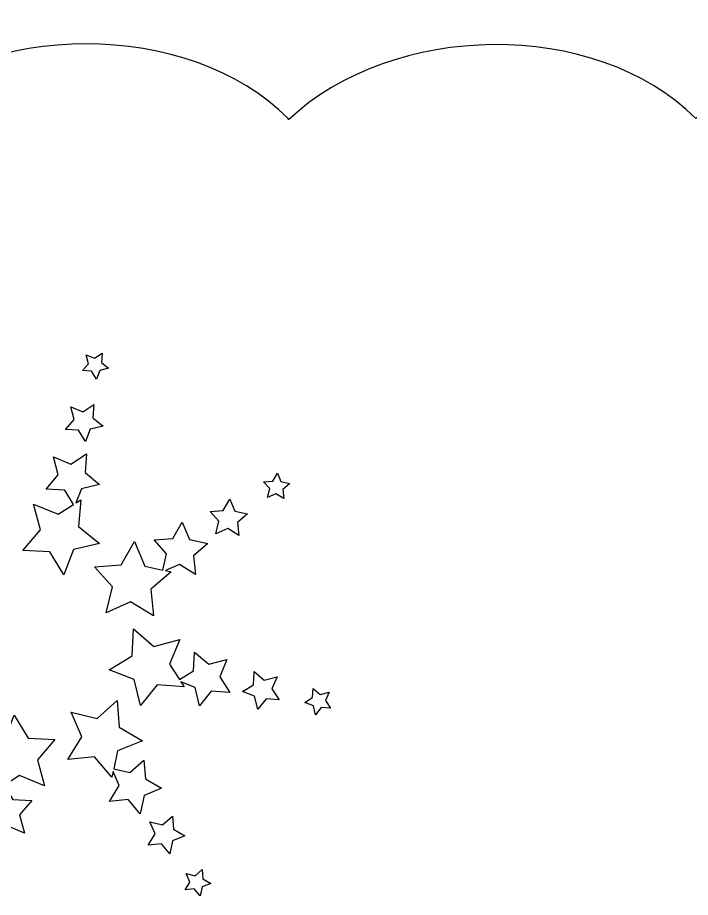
# Model space of a CAD drawing. Header units: centimetres. Extents: x -11.1 to 11.3, y -11.4 to 10.9.
# Drawn here: x -8.277 to -5.314, y 7.069 to 10.943 of the extents above; entities that cross this region are included whole.
import ezdxf

# ---------------------------------------------------------------- set-up
doc = ezdxf.new("R2010")
doc.units = ezdxf.units.CM
doc.header["$MEASUREMENT"] = 0
doc.layers.add('Camada 1', color=7, linetype='Continuous')

msp = doc.modelspace()

# ---------------------------------------------------------------- linework, layer by layer
at = {"layer": 'Camada 1'}
for points, knots in [([(10.80794, 10.50385), (11.24006, 10.04935), (11.25858, 9.15426), (10.81413, 8.70984), (10.81413, 8.70984), (11.25239, 8.27158), (11.25239, 7.358), (10.81413, 6.92586), (10.81413, 6.92586), (10.81413, 6.92586), (10.80794, 6.92422), (10.80794, 6.92422), (10.80794, 6.92422), (11.24006, 6.46972), (11.25858, 5.57466), (10.81413, 5.13019), (10.81413, 5.13019), (11.25239, 4.69196), (11.25239, 3.77835), (10.81413, 3.34624), (10.81413, 3.34624), (10.81413, 3.34624), (10.80794, 3.3446), (10.80794, 3.3446), (10.80794, 3.3446), (11.24006, 2.89007), (11.25858, 1.99501), (10.81413, 1.55054), (10.81413, 1.55054), (11.25239, 1.11231), (11.25239, 0.1987), (10.81413, -0.23341), (10.81413, -0.23341), (10.81413, -0.23341), (10.80794, -0.23505), (10.80794, -0.23505), (10.80794, -0.23505), (11.24006, -0.68958), (11.25858, -1.58464), (10.81413, -2.02911), (10.81413, -2.02911), (11.25241, -2.46734), (11.25241, -3.38092), (10.81413, -3.81306), (10.81413, -3.81306), (10.81413, -3.81306), (10.80797, -3.8147), (10.80797, -3.8147), (10.80797, -3.8147), (11.24006, -4.26923), (11.25858, -5.16429), (10.81413, -5.60873), (10.81413, -5.60873), (11.25241, -6.04699), (11.25241, -6.96057), (10.81413, -7.39268), (10.81413, -7.39268), (10.81413, -7.39268), (10.80797, -7.39435), (10.80797, -7.39435), (10.80797, -7.39435), (11.24006, -7.84888), (11.25858, -8.74394), (10.81413, -9.18838), (10.81413, -9.18838), (11.25241, -9.62664), (11.25241, -10.54022), (10.81413, -10.97233), (10.81413, -10.97233), (10.81413, -10.97233), (10.81249, -10.96619), (10.81249, -10.96619), (10.81249, -10.96619), (10.35796, -11.39825), (9.4629, -11.41678), (9.01846, -10.97233), (9.01846, -10.97233), (8.58023, -11.41061), (7.66665, -11.41061), (7.23451, -10.97233), (7.23451, -10.97233), (7.23451, -10.97233), (7.23287, -10.96619), (7.23287, -10.96619), (7.23287, -10.96619), (6.77834, -11.39828), (5.88328, -11.41678), (5.43884, -10.97233), (5.43884, -10.97233), (5.00058, -11.41061), (4.087, -11.41061), (3.65489, -10.97233), (3.65489, -10.97233), (3.65489, -10.97233), (3.65325, -10.96619), (3.65325, -10.96619), (3.65325, -10.96619), (3.19872, -11.39828), (2.30366, -11.41678), (1.85922, -10.97233), (1.85922, -10.97233), (1.42096, -11.41061), (0.50738, -11.41061), (0.07527, -10.97233), (0.07527, -10.97233), (0.07527, -10.97233), (0.07363, -10.96619), (0.07363, -10.96619), (0.07363, -10.96619), (-0.3809, -11.39828), (-1.27596, -11.41678), (-1.7204, -10.97233), (-1.7204, -10.97233), (-2.15866, -11.41061), (-3.07221, -11.41061), (-3.50435, -10.97233), (-3.50435, -10.97233), (-3.50435, -10.97233), (-3.50599, -10.96619), (-3.50599, -10.96619), (-3.50599, -10.96619), (-3.96049, -11.39828), (-4.85558, -11.41678), (-5.30005, -10.97233), (-5.30005, -10.97233), (-5.73828, -11.41061), (-6.65186, -11.41061), (-7.084, -10.97233), (-7.084, -10.97233), (-7.084, -10.97233), (-7.08564, -10.96619), (-7.08564, -10.96619), (-7.08564, -10.96619), (-7.54017, -11.39828), (-8.43523, -11.41678), (-8.87967, -10.97233), (-8.87967, -10.97233), (-9.31793, -11.41061), (-10.23151, -11.41061), (-10.66362, -10.97233), (-10.66362, -10.97233), (-10.66362, -10.97233), (-10.65907, -10.97789), (-10.65907, -10.97789), (-10.65907, -10.97789), (-11.09116, -10.52339), (-11.10968, -9.6283), (-10.66526, -9.18386), (-10.66526, -9.18386), (-11.10352, -8.74563), (-11.10352, -7.83202), (-10.66526, -7.39991), (-10.66526, -7.39991), (-10.66526, -7.39991), (-10.65907, -7.39827), (-10.65907, -7.39827), (-10.65907, -7.39827), (-11.09116, -6.94374), (-11.10968, -6.04868), (-10.66526, -5.60421), (-10.66526, -5.60421), (-11.10352, -5.16598), (-11.10352, -4.25237), (-10.66526, -3.82026), (-10.66526, -3.82026), (-10.66526, -3.82026), (-10.65907, -3.81862), (-10.65907, -3.81862), (-10.65907, -3.81862), (-11.09116, -3.36409), (-11.10968, -2.46903), (-10.66526, -2.02456), (-10.66526, -2.02456), (-11.10352, -1.58633), (-11.10352, -0.67272), (-10.66526, -0.24061), (-10.66526, -0.24061), (-10.66526, -0.24061), (-10.65907, -0.23897), (-10.65907, -0.23897), (-10.65907, -0.23897), (-11.09116, 0.21556), (-11.10968, 1.11062), (-10.66526, 1.55506), (-10.66526, 1.55506), (-11.10352, 1.99332), (-11.10352, 2.9069), (-10.66526, 3.33904), (-10.66526, 3.33904), (-10.66526, 3.33904), (-10.65907, 3.34068), (-10.65907, 3.34068), (-10.65907, 3.34068), (-11.09116, 3.79521), (-11.10968, 4.69027), (-10.66526, 5.13471), (-10.66526, 5.13471), (-11.10352, 5.57297), (-11.10352, 6.48655), (-10.66526, 6.91866), (-10.66526, 6.91866), (-10.66526, 6.91866), (-10.65907, 6.9203), (-10.65907, 6.9203), (-10.65907, 6.9203), (-11.09116, 7.37483), (-11.10968, 8.26989), (-10.66526, 8.71433), (-10.66526, 8.71433), (-11.10352, 9.15259), (-11.10352, 10.06617), (-10.66526, 10.49828), (-10.66526, 10.49828), (-10.66526, 10.49828), (-10.66362, 10.49212), (-10.66362, 10.49212), (-10.66362, 10.49212), (-10.20909, 10.92421), (-9.31403, 10.94273), (-8.86959, 10.49828), (-8.86959, 10.49828), (-8.43133, 10.93654), (-7.51775, 10.93654), (-7.08564, 10.49828), (-7.08564, 10.49828), (-7.08564, 10.49828), (-7.084, 10.49212), (-7.084, 10.49212), (-7.084, 10.49212), (-6.62947, 10.92421), (-5.73441, 10.94273), (-5.28997, 10.49828), (-5.28997, 10.49828), (-4.85171, 10.93654), (-3.93813, 10.93654), (-3.50602, 10.49828), (-3.50602, 10.49828), (-3.50602, 10.49828), (-3.50438, 10.49212), (-3.50438, 10.49212), (-3.50438, 10.49212), (-3.04985, 10.92421), (-2.15479, 10.94273), (-1.71035, 10.49828), (-1.71035, 10.49828), (-1.27209, 10.93654), (-0.35851, 10.93654), (0.0736, 10.49828), (0.0736, 10.49828), (0.0736, 10.49828), (0.07524, 10.49212), (0.07524, 10.49212), (0.07524, 10.49212), (0.52977, 10.92421), (1.42483, 10.94273), (1.86927, 10.49828), (1.86927, 10.49828), (2.30753, 10.93654), (3.22108, 10.93654), (3.65322, 10.49828), (3.65322, 10.49828), (3.65322, 10.49828), (3.65486, 10.49212), (3.65486, 10.49212), (3.65486, 10.49212), (4.10936, 10.92421), (5.00445, 10.94273), (5.44889, 10.49828), (5.44889, 10.49828), (5.88715, 10.93654), (6.80073, 10.93654), (7.23284, 10.49828), (7.23284, 10.49828), (7.23284, 10.49828), (7.23448, 10.49212), (7.23448, 10.49212), (7.23448, 10.49212), (7.68901, 10.92421), (8.58407, 10.94273), (9.02851, 10.49828), (9.02851, 10.49828), (9.46677, 10.93654), (10.38035, 10.93654), (10.81246, 10.49828), (10.81246, 10.49828), (10.81246, 10.49828), (10.80794, 10.50385), (10.80794, 10.50385)], [0, 0, 0, 0, 0.0136986, 0.0136986, 0.0136986, 0.0136986, 0.0273973, 0.0273973, 0.0273973, 0.0273973, 0.0410959, 0.0410959, 0.0410959, 0.0410959, 0.0547945, 0.0547945, 0.0547945, 0.0547945, 0.0684932, 0.0684932, 0.0684932, 0.0684932, 0.0821918, 0.0821918, 0.0821918, 0.0821918, 0.0958904, 0.0958904, 0.0958904, 0.0958904, 0.109589, 0.109589, 0.109589, 0.109589, 0.1232877, 0.1232877, 0.1232877, 0.1232877, 0.1369863, 0.1369863, 0.1369863, 0.1369863, 0.1506849, 0.1506849, 0.1506849, 0.1506849, 0.1643836, 0.1643836, 0.1643836, 0.1643836, 0.1780822, 0.1780822, 0.1780822, 0.1780822, 0.1917808, 0.1917808, 0.1917808, 0.1917808, 0.2054795, 0.2054795, 0.2054795, 0.2054795, 0.2191781, 0.2191781, 0.2191781, 0.2191781, 0.2328767, 0.2328767, 0.2328767, 0.2328767, 0.2465753, 0.2465753, 0.2465753, 0.2465753, 0.260274, 0.260274, 0.260274, 0.260274, 0.2739726, 0.2739726, 0.2739726, 0.2739726, 0.2876712, 0.2876712, 0.2876712, 0.2876712, 0.3013699, 0.3013699, 0.3013699, 0.3013699, 0.3150685, 0.3150685, 0.3150685, 0.3150685, 0.3287671, 0.3287671, 0.3287671, 0.3287671, 0.3424658, 0.3424658, 0.3424658, 0.3424658, 0.3561644, 0.3561644, 0.3561644, 0.3561644, 0.369863, 0.369863, 0.369863, 0.369863, 0.3835616, 0.3835616, 0.3835616, 0.3835616, 0.3972603, 0.3972603, 0.3972603, 0.3972603, 0.4109589, 0.4109589, 0.4109589, 0.4109589, 0.4246575, 0.4246575, 0.4246575, 0.4246575, 0.4383562, 0.4383562, 0.4383562, 0.4383562, 0.4520548, 0.4520548, 0.4520548, 0.4520548, 0.4657534, 0.4657534, 0.4657534, 0.4657534, 0.4794521, 0.4794521, 0.4794521, 0.4794521, 0.4931507, 0.4931507, 0.4931507, 0.4931507, 0.5068493, 0.5068493, 0.5068493, 0.5068493, 0.5205479, 0.5205479, 0.5205479, 0.5205479, 0.5342466, 0.5342466, 0.5342466, 0.5342466, 0.5479452, 0.5479452, 0.5479452, 0.5479452, 0.5616438, 0.5616438, 0.5616438, 0.5616438, 0.5753425, 0.5753425, 0.5753425, 0.5753425, 0.5890411, 0.5890411, 0.5890411, 0.5890411, 0.6027397, 0.6027397, 0.6027397, 0.6027397, 0.6164384, 0.6164384, 0.6164384, 0.6164384, 0.630137, 0.630137, 0.630137, 0.630137, 0.6438356, 0.6438356, 0.6438356, 0.6438356, 0.6575342, 0.6575342, 0.6575342, 0.6575342, 0.6712329, 0.6712329, 0.6712329, 0.6712329, 0.6849315, 0.6849315, 0.6849315, 0.6849315, 0.6986301, 0.6986301, 0.6986301, 0.6986301, 0.7123288, 0.7123288, 0.7123288, 0.7123288, 0.7260274, 0.7260274, 0.7260274, 0.7260274, 0.739726, 0.739726, 0.739726, 0.739726, 0.7534247, 0.7534247, 0.7534247, 0.7534247, 0.7671233, 0.7671233, 0.7671233, 0.7671233, 0.7808219, 0.7808219, 0.7808219, 0.7808219, 0.7945205, 0.7945205, 0.7945205, 0.7945205, 0.8082192, 0.8082192, 0.8082192, 0.8082192, 0.8219178, 0.8219178, 0.8219178, 0.8219178, 0.8356164, 0.8356164, 0.8356164, 0.8356164, 0.8493151, 0.8493151, 0.8493151, 0.8493151, 0.8630137, 0.8630137, 0.8630137, 0.8630137, 0.8767123, 0.8767123, 0.8767123, 0.8767123, 0.890411, 0.890411, 0.890411, 0.890411, 0.9041096, 0.9041096, 0.9041096, 0.9041096, 0.9178082, 0.9178082, 0.9178082, 0.9178082, 0.9315068, 0.9315068, 0.9315068, 0.9315068, 0.9452055, 0.9452055, 0.9452055, 0.9452055, 0.9589041, 0.9589041, 0.9589041, 0.9589041, 0.9726027, 0.9726027, 0.9726027, 0.9726027, 1, 1, 1, 1]), ([(-7.91514, 9.38951), (-7.91514, 9.38951), (-7.87574, 9.39893), (-7.87574, 9.39893), (-7.87574, 9.39893), (-7.87574, 9.39893), (-7.9072, 9.42446), (-7.9072, 9.42446), (-7.9072, 9.42446), (-7.9072, 9.42446), (-7.904, 9.46486), (-7.904, 9.46486), (-7.904, 9.46486), (-7.904, 9.46486), (-7.938, 9.44282), (-7.938, 9.44282), (-7.938, 9.44282), (-7.938, 9.44282), (-7.97544, 9.45835), (-7.97544, 9.45835), (-7.97544, 9.45835), (-7.97544, 9.45835), (-7.96499, 9.41919), (-7.96499, 9.41919), (-7.96499, 9.41919), (-7.96499, 9.41919), (-7.99132, 9.38842), (-7.99132, 9.38842), (-7.99132, 9.38842), (-7.99132, 9.38842), (-7.95087, 9.38622), (-7.95087, 9.38622), (-7.95087, 9.38622), (-7.95087, 9.38622), (-7.92973, 9.35167), (-7.92973, 9.35167), (-7.92973, 9.35167), (-7.92973, 9.35167), (-7.91514, 9.38951), (-7.91514, 9.38951)], [0, 0, 0, 0, 0.0909091, 0.0909091, 0.0909091, 0.0909091, 0.1818182, 0.1818182, 0.1818182, 0.1818182, 0.2727273, 0.2727273, 0.2727273, 0.2727273, 0.3636364, 0.3636364, 0.3636364, 0.3636364, 0.4545455, 0.4545455, 0.4545455, 0.4545455, 0.5454545, 0.5454545, 0.5454545, 0.5454545, 0.6363636, 0.6363636, 0.6363636, 0.6363636, 0.7272727, 0.7272727, 0.7272727, 0.7272727, 0.8181818, 0.8181818, 0.8181818, 0.8181818, 1, 1, 1, 1]), ([(-7.95684, 9.13104), (-7.95684, 9.13104), (-7.90056, 9.14453), (-7.90056, 9.14453), (-7.90056, 9.14453), (-7.90056, 9.14453), (-7.94549, 9.18102), (-7.94549, 9.18102), (-7.94549, 9.18102), (-7.94549, 9.18102), (-7.94091, 9.23873), (-7.94091, 9.23873), (-7.94091, 9.23873), (-7.94091, 9.23873), (-7.98951, 9.20727), (-7.98951, 9.20727), (-7.98951, 9.20727), (-7.98951, 9.20727), (-8.04296, 9.22944), (-8.04296, 9.22944), (-8.04296, 9.22944), (-8.04296, 9.22944), (-8.02806, 9.17351), (-8.02806, 9.17351), (-8.02806, 9.17351), (-8.02806, 9.17351), (-8.06568, 9.12951), (-8.06568, 9.12951), (-8.06568, 9.12951), (-8.06568, 9.12951), (-8.00789, 9.12641), (-8.00789, 9.12641), (-8.00789, 9.12641), (-8.00789, 9.12641), (-7.97767, 9.07704), (-7.97767, 9.07704), (-7.97767, 9.07704), (-7.97767, 9.07704), (-7.95684, 9.13104), (-7.95684, 9.13104)], [0, 0, 0, 0, 0.0909091, 0.0909091, 0.0909091, 0.0909091, 0.1818182, 0.1818182, 0.1818182, 0.1818182, 0.2727273, 0.2727273, 0.2727273, 0.2727273, 0.3636364, 0.3636364, 0.3636364, 0.3636364, 0.4545455, 0.4545455, 0.4545455, 0.4545455, 0.5454545, 0.5454545, 0.5454545, 0.5454545, 0.6363636, 0.6363636, 0.6363636, 0.6363636, 0.7272727, 0.7272727, 0.7272727, 0.7272727, 0.8181818, 0.8181818, 0.8181818, 0.8181818, 1, 1, 1, 1]), ([(-7.99867, 8.82012), (-7.99867, 8.82012), (-8.01986, 8.80639), (-8.01986, 8.80639), (-8.01986, 8.80639), (-8.01986, 8.80639), (-7.99589, 8.86857), (-7.99589, 8.86857), (-7.99589, 8.86857), (-7.99589, 8.86857), (-7.91548, 8.88783), (-7.91548, 8.88783), (-7.91548, 8.88783), (-7.91548, 8.88783), (-7.97967, 8.93995), (-7.97967, 8.93995), (-7.97967, 8.93995), (-7.97967, 8.93995), (-7.97313, 9.02237), (-7.97313, 9.02237), (-7.97313, 9.02237), (-7.97313, 9.02237), (-8.04253, 8.97744), (-8.04253, 8.97744), (-8.04253, 8.97744), (-8.04253, 8.97744), (-8.11889, 9.00914), (-8.11889, 9.00914), (-8.11889, 9.00914), (-8.11889, 9.00914), (-8.09759, 8.92924), (-8.09759, 8.92924), (-8.09759, 8.92924), (-8.09759, 8.92924), (-8.15133, 8.8664), (-8.15133, 8.8664), (-8.15133, 8.8664), (-8.15133, 8.8664), (-8.06875, 8.86195), (-8.06875, 8.86195), (-8.06875, 8.86195), (-8.06875, 8.86195), (-8.03052, 8.79948), (-8.03052, 8.79948), (-8.03052, 8.79948), (-8.03052, 8.79948), (-8.09778, 8.75593), (-8.09778, 8.75593), (-8.09778, 8.75593), (-8.09778, 8.75593), (-8.20687, 8.8012), (-8.20687, 8.8012), (-8.20687, 8.8012), (-8.20687, 8.8012), (-8.17644, 8.68706), (-8.17644, 8.68706), (-8.17644, 8.68706), (-8.17644, 8.68706), (-8.25322, 8.59729), (-8.25322, 8.59729), (-8.25322, 8.59729), (-8.25322, 8.59729), (-8.13527, 8.59094), (-8.13527, 8.59094), (-8.13527, 8.59094), (-8.13527, 8.59094), (-8.07362, 8.49019), (-8.07362, 8.49019), (-8.07362, 8.49019), (-8.07362, 8.49019), (-8.03115, 8.60042), (-8.03115, 8.60042), (-8.03115, 8.60042), (-8.03115, 8.60042), (-7.91627, 8.62791), (-7.91627, 8.62791), (-7.91627, 8.62791), (-7.91627, 8.62791), (-8.00797, 8.70236), (-8.00797, 8.70236), (-8.00797, 8.70236), (-8.00797, 8.70236), (-7.99867, 8.82012), (-7.99867, 8.82012)], [0, 0, 0, 0, 0.0454545, 0.0454545, 0.0454545, 0.0454545, 0.0909091, 0.0909091, 0.0909091, 0.0909091, 0.1363636, 0.1363636, 0.1363636, 0.1363636, 0.1818182, 0.1818182, 0.1818182, 0.1818182, 0.2272727, 0.2272727, 0.2272727, 0.2272727, 0.2727273, 0.2727273, 0.2727273, 0.2727273, 0.3181818, 0.3181818, 0.3181818, 0.3181818, 0.3636364, 0.3636364, 0.3636364, 0.3636364, 0.4090909, 0.4090909, 0.4090909, 0.4090909, 0.4545455, 0.4545455, 0.4545455, 0.4545455, 0.5, 0.5, 0.5, 0.5, 0.5454545, 0.5454545, 0.5454545, 0.5454545, 0.5909091, 0.5909091, 0.5909091, 0.5909091, 0.6363636, 0.6363636, 0.6363636, 0.6363636, 0.6818182, 0.6818182, 0.6818182, 0.6818182, 0.7272727, 0.7272727, 0.7272727, 0.7272727, 0.7727273, 0.7727273, 0.7727273, 0.7727273, 0.8181818, 0.8181818, 0.8181818, 0.8181818, 0.8636364, 0.8636364, 0.8636364, 0.8636364, 0.9090909, 0.9090909, 0.9090909, 0.9090909, 1, 1, 1, 1]), ([(-7.10861, 8.86526), (-7.10861, 8.86526), (-7.07776, 8.89156), (-7.07776, 8.89156), (-7.07776, 8.89156), (-7.07776, 8.89156), (-7.11739, 8.90003), (-7.11739, 8.90003), (-7.11739, 8.90003), (-7.11739, 8.90003), (-7.13287, 8.93747), (-7.13287, 8.93747), (-7.13287, 8.93747), (-7.13287, 8.93747), (-7.15316, 8.90241), (-7.15316, 8.90241), (-7.15316, 8.90241), (-7.15316, 8.90241), (-7.19356, 8.89926), (-7.19356, 8.89926), (-7.19356, 8.89926), (-7.19356, 8.89926), (-7.16649, 8.8691), (-7.16649, 8.8691), (-7.16649, 8.8691), (-7.16649, 8.8691), (-7.17596, 8.82973), (-7.17596, 8.82973), (-7.17596, 8.82973), (-7.17596, 8.82973), (-7.13892, 8.84616), (-7.13892, 8.84616), (-7.13892, 8.84616), (-7.13892, 8.84616), (-7.10439, 8.82497), (-7.10439, 8.82497), (-7.10439, 8.82497), (-7.10439, 8.82497), (-7.10861, 8.86526), (-7.10861, 8.86526)], [0, 0, 0, 0, 0.0909091, 0.0909091, 0.0909091, 0.0909091, 0.1818182, 0.1818182, 0.1818182, 0.1818182, 0.2727273, 0.2727273, 0.2727273, 0.2727273, 0.3636364, 0.3636364, 0.3636364, 0.3636364, 0.4545455, 0.4545455, 0.4545455, 0.4545455, 0.5454545, 0.5454545, 0.5454545, 0.5454545, 0.6363636, 0.6363636, 0.6363636, 0.6363636, 0.7272727, 0.7272727, 0.7272727, 0.7272727, 0.8181818, 0.8181818, 0.8181818, 0.8181818, 1, 1, 1, 1]), ([(-7.30787, 8.72016), (-7.30787, 8.72016), (-7.26382, 8.75773), (-7.26382, 8.75773), (-7.26382, 8.75773), (-7.26382, 8.75773), (-7.32044, 8.76985), (-7.32044, 8.76985), (-7.32044, 8.76985), (-7.32044, 8.76985), (-7.34256, 8.82332), (-7.34256, 8.82332), (-7.34256, 8.82332), (-7.34256, 8.82332), (-7.37156, 8.77323), (-7.37156, 8.77323), (-7.37156, 8.77323), (-7.37156, 8.77323), (-7.42927, 8.76873), (-7.42927, 8.76873), (-7.42927, 8.76873), (-7.42927, 8.76873), (-7.39059, 8.72568), (-7.39059, 8.72568), (-7.39059, 8.72568), (-7.39059, 8.72568), (-7.40414, 8.6694), (-7.40414, 8.6694), (-7.40414, 8.6694), (-7.40414, 8.6694), (-7.35125, 8.69287), (-7.35125, 8.69287), (-7.35125, 8.69287), (-7.35125, 8.69287), (-7.30191, 8.6626), (-7.30191, 8.6626), (-7.30191, 8.6626), (-7.30191, 8.6626), (-7.30787, 8.72016), (-7.30787, 8.72016)], [0, 0, 0, 0, 0.0909091, 0.0909091, 0.0909091, 0.0909091, 0.1818182, 0.1818182, 0.1818182, 0.1818182, 0.2727273, 0.2727273, 0.2727273, 0.2727273, 0.3636364, 0.3636364, 0.3636364, 0.3636364, 0.4545455, 0.4545455, 0.4545455, 0.4545455, 0.5454545, 0.5454545, 0.5454545, 0.5454545, 0.6363636, 0.6363636, 0.6363636, 0.6363636, 0.7272727, 0.7272727, 0.7272727, 0.7272727, 0.8181818, 0.8181818, 0.8181818, 0.8181818, 1, 1, 1, 1]), ([(-7.43961, 8.62756), (-7.43961, 8.62756), (-7.52047, 8.64486), (-7.52047, 8.64486), (-7.52047, 8.64486), (-7.52047, 8.64486), (-7.55206, 8.72127), (-7.55206, 8.72127), (-7.55206, 8.72127), (-7.55206, 8.72127), (-7.59352, 8.6497), (-7.59352, 8.6497), (-7.59352, 8.6497), (-7.59352, 8.6497), (-7.67594, 8.64327), (-7.67594, 8.64327), (-7.67594, 8.64327), (-7.67594, 8.64327), (-7.62069, 8.58175), (-7.62069, 8.58175), (-7.62069, 8.58175), (-7.62069, 8.58175), (-7.63781, 8.51055), (-7.63781, 8.51055), (-7.63781, 8.51055), (-7.63781, 8.51055), (-7.71615, 8.52732), (-7.71615, 8.52732), (-7.71615, 8.52732), (-7.71615, 8.52732), (-7.76126, 8.63646), (-7.76126, 8.63646), (-7.76126, 8.63646), (-7.76126, 8.63646), (-7.82047, 8.53425), (-7.82047, 8.53425), (-7.82047, 8.53425), (-7.82047, 8.53425), (-7.93824, 8.52507), (-7.93824, 8.52507), (-7.93824, 8.52507), (-7.93824, 8.52507), (-7.85931, 8.4372), (-7.85931, 8.4372), (-7.85931, 8.4372), (-7.85931, 8.4372), (-7.88696, 8.32234), (-7.88696, 8.32234), (-7.88696, 8.32234), (-7.88696, 8.32234), (-7.77898, 8.37026), (-7.77898, 8.37026), (-7.77898, 8.37026), (-7.77898, 8.37026), (-7.67831, 8.30848), (-7.67831, 8.30848), (-7.67831, 8.30848), (-7.67831, 8.30848), (-7.69051, 8.42598), (-7.69051, 8.42598), (-7.69051, 8.42598), (-7.69051, 8.42598), (-7.60066, 8.50263), (-7.60066, 8.50263), (-7.60066, 8.50263), (-7.60066, 8.50263), (-7.62535, 8.50792), (-7.62535, 8.50792), (-7.62535, 8.50792), (-7.62535, 8.50792), (-7.56444, 8.53493), (-7.56444, 8.53493), (-7.56444, 8.53493), (-7.56444, 8.53493), (-7.49398, 8.49167), (-7.49398, 8.49167), (-7.49398, 8.49167), (-7.49398, 8.49167), (-7.5025, 8.5739), (-7.5025, 8.5739), (-7.5025, 8.5739), (-7.5025, 8.5739), (-7.43961, 8.62756), (-7.43961, 8.62756)], [0, 0, 0, 0, 0.0454545, 0.0454545, 0.0454545, 0.0454545, 0.0909091, 0.0909091, 0.0909091, 0.0909091, 0.1363636, 0.1363636, 0.1363636, 0.1363636, 0.1818182, 0.1818182, 0.1818182, 0.1818182, 0.2272727, 0.2272727, 0.2272727, 0.2272727, 0.2727273, 0.2727273, 0.2727273, 0.2727273, 0.3181818, 0.3181818, 0.3181818, 0.3181818, 0.3636364, 0.3636364, 0.3636364, 0.3636364, 0.4090909, 0.4090909, 0.4090909, 0.4090909, 0.4545455, 0.4545455, 0.4545455, 0.4545455, 0.5, 0.5, 0.5, 0.5, 0.5454545, 0.5454545, 0.5454545, 0.5454545, 0.5909091, 0.5909091, 0.5909091, 0.5909091, 0.6363636, 0.6363636, 0.6363636, 0.6363636, 0.6818182, 0.6818182, 0.6818182, 0.6818182, 0.7272727, 0.7272727, 0.7272727, 0.7272727, 0.7727273, 0.7727273, 0.7727273, 0.7727273, 0.8181818, 0.8181818, 0.8181818, 0.8181818, 0.8636364, 0.8636364, 0.8636364, 0.8636364, 0.9090909, 0.9090909, 0.9090909, 0.9090909, 1, 1, 1, 1]), ([(-7.3415, 7.97113), (-7.3415, 7.97113), (-7.38643, 8.04056), (-7.38643, 8.04056), (-7.38643, 8.04056), (-7.38643, 8.04056), (-7.35473, 8.11692), (-7.35473, 8.11692), (-7.35473, 8.11692), (-7.35473, 8.11692), (-7.43463, 8.09562), (-7.43463, 8.09562), (-7.43463, 8.09562), (-7.43463, 8.09562), (-7.49747, 8.14936), (-7.49747, 8.14936), (-7.49747, 8.14936), (-7.49747, 8.14936), (-7.50189, 8.06681), (-7.50189, 8.06681), (-7.50189, 8.06681), (-7.50189, 8.06681), (-7.56436, 8.02858), (-7.56436, 8.02858), (-7.56436, 8.02858), (-7.56436, 8.02858), (-7.60791, 8.09584), (-7.60791, 8.09584), (-7.60791, 8.09584), (-7.60791, 8.09584), (-7.56264, 8.20493), (-7.56264, 8.20493), (-7.56264, 8.20493), (-7.56264, 8.20493), (-7.67678, 8.1745), (-7.67678, 8.1745), (-7.67678, 8.1745), (-7.67678, 8.1745), (-7.76655, 8.25128), (-7.76655, 8.25128), (-7.76655, 8.25128), (-7.76655, 8.25128), (-7.7729, 8.13333), (-7.7729, 8.13333), (-7.7729, 8.13333), (-7.7729, 8.13333), (-7.87365, 8.07168), (-7.87365, 8.07168), (-7.87365, 8.07168), (-7.87365, 8.07168), (-7.76345, 8.02921), (-7.76345, 8.02921), (-7.76345, 8.02921), (-7.76345, 8.02921), (-7.73596, 7.91433), (-7.73596, 7.91433), (-7.73596, 7.91433), (-7.73596, 7.91433), (-7.66151, 8.00603), (-7.66151, 8.00603), (-7.66151, 8.00603), (-7.66151, 8.00603), (-7.54377, 7.99666), (-7.54377, 7.99666), (-7.54377, 7.99666), (-7.54377, 7.99666), (-7.55748, 8.01785), (-7.55748, 8.01785), (-7.55748, 8.01785), (-7.55748, 8.01785), (-7.49533, 7.99391), (-7.49533, 7.99391), (-7.49533, 7.99391), (-7.49533, 7.99391), (-7.47609, 7.91348), (-7.47609, 7.91348), (-7.47609, 7.91348), (-7.47609, 7.91348), (-7.42397, 7.97767), (-7.42397, 7.97767), (-7.42397, 7.97767), (-7.42397, 7.97767), (-7.3415, 7.97113), (-7.3415, 7.97113)], [0, 0, 0, 0, 0.0454545, 0.0454545, 0.0454545, 0.0454545, 0.0909091, 0.0909091, 0.0909091, 0.0909091, 0.1363636, 0.1363636, 0.1363636, 0.1363636, 0.1818182, 0.1818182, 0.1818182, 0.1818182, 0.2272727, 0.2272727, 0.2272727, 0.2272727, 0.2727273, 0.2727273, 0.2727273, 0.2727273, 0.3181818, 0.3181818, 0.3181818, 0.3181818, 0.3636364, 0.3636364, 0.3636364, 0.3636364, 0.4090909, 0.4090909, 0.4090909, 0.4090909, 0.4545455, 0.4545455, 0.4545455, 0.4545455, 0.5, 0.5, 0.5, 0.5, 0.5454545, 0.5454545, 0.5454545, 0.5454545, 0.5909091, 0.5909091, 0.5909091, 0.5909091, 0.6363636, 0.6363636, 0.6363636, 0.6363636, 0.6818182, 0.6818182, 0.6818182, 0.6818182, 0.7272727, 0.7272727, 0.7272727, 0.7272727, 0.7727273, 0.7727273, 0.7727273, 0.7727273, 0.8181818, 0.8181818, 0.8181818, 0.8181818, 0.8636364, 0.8636364, 0.8636364, 0.8636364, 0.9090909, 0.9090909, 0.9090909, 0.9090909, 1, 1, 1, 1]), ([(-7.12518, 7.9389), (-7.12518, 7.9389), (-7.15664, 7.98748), (-7.15664, 7.98748), (-7.15664, 7.98748), (-7.15664, 7.98748), (-7.13444, 8.04093), (-7.13444, 8.04093), (-7.13444, 8.04093), (-7.13444, 8.04093), (-7.19037, 8.02603), (-7.19037, 8.02603), (-7.19037, 8.02603), (-7.19037, 8.02603), (-7.23437, 8.06365), (-7.23437, 8.06365), (-7.23437, 8.06365), (-7.23437, 8.06365), (-7.23747, 8.00586), (-7.23747, 8.00586), (-7.23747, 8.00586), (-7.23747, 8.00586), (-7.28684, 7.97564), (-7.28684, 7.97564), (-7.28684, 7.97564), (-7.28684, 7.97564), (-7.23284, 7.95482), (-7.23284, 7.95482), (-7.23284, 7.95482), (-7.23284, 7.95482), (-7.21937, 7.89854), (-7.21937, 7.89854), (-7.21937, 7.89854), (-7.21937, 7.89854), (-7.18291, 7.94347), (-7.18291, 7.94347), (-7.18291, 7.94347), (-7.18291, 7.94347), (-7.12518, 7.9389), (-7.12518, 7.9389)], [0, 0, 0, 0, 0.0909091, 0.0909091, 0.0909091, 0.0909091, 0.1818182, 0.1818182, 0.1818182, 0.1818182, 0.2727273, 0.2727273, 0.2727273, 0.2727273, 0.3636364, 0.3636364, 0.3636364, 0.3636364, 0.4545455, 0.4545455, 0.4545455, 0.4545455, 0.5454545, 0.5454545, 0.5454545, 0.5454545, 0.6363636, 0.6363636, 0.6363636, 0.6363636, 0.7272727, 0.7272727, 0.7272727, 0.7272727, 0.8181818, 0.8181818, 0.8181818, 0.8181818, 1, 1, 1, 1]), ([(-6.92102, 7.93599), (-6.92102, 7.93599), (-6.90549, 7.97343), (-6.90549, 7.97343), (-6.90549, 7.97343), (-6.90549, 7.97343), (-6.94465, 7.96298), (-6.94465, 7.96298), (-6.94465, 7.96298), (-6.94465, 7.96298), (-6.97545, 7.98933), (-6.97545, 7.98933), (-6.97545, 7.98933), (-6.97545, 7.98933), (-6.97762, 7.94885), (-6.97762, 7.94885), (-6.97762, 7.94885), (-6.97762, 7.94885), (-7.01217, 7.92771), (-7.01217, 7.92771), (-7.01217, 7.92771), (-7.01217, 7.92771), (-6.97436, 7.91313), (-6.97436, 7.91313), (-6.97436, 7.91313), (-6.97436, 7.91313), (-6.96494, 7.87371), (-6.96494, 7.87371), (-6.96494, 7.87371), (-6.96494, 7.87371), (-6.93941, 7.90517), (-6.93941, 7.90517), (-6.93941, 7.90517), (-6.93941, 7.90517), (-6.89901, 7.90197), (-6.89901, 7.90197), (-6.89901, 7.90197), (-6.89901, 7.90197), (-6.92102, 7.93599), (-6.92102, 7.93599)], [0, 0, 0, 0, 0.0909091, 0.0909091, 0.0909091, 0.0909091, 0.1818182, 0.1818182, 0.1818182, 0.1818182, 0.2727273, 0.2727273, 0.2727273, 0.2727273, 0.3636364, 0.3636364, 0.3636364, 0.3636364, 0.4545455, 0.4545455, 0.4545455, 0.4545455, 0.5454545, 0.5454545, 0.5454545, 0.5454545, 0.6363636, 0.6363636, 0.6363636, 0.6363636, 0.7272727, 0.7272727, 0.7272727, 0.7272727, 0.8181818, 0.8181818, 0.8181818, 0.8181818, 1, 1, 1, 1]), ([(-8.04148, 7.88498), (-8.04148, 7.88498), (-7.99359, 7.77703), (-7.99359, 7.77703), (-7.99359, 7.77703), (-7.99359, 7.77703), (-8.05537, 7.67636), (-8.05537, 7.67636), (-8.05537, 7.67636), (-8.05537, 7.67636), (-7.93787, 7.68856), (-7.93787, 7.68856), (-7.93787, 7.68856), (-7.93787, 7.68856), (-7.86122, 7.59868), (-7.86122, 7.59868), (-7.86122, 7.59868), (-7.86122, 7.59868), (-7.85593, 7.62339), (-7.85593, 7.62339), (-7.85593, 7.62339), (-7.85593, 7.62339), (-7.82889, 7.56248), (-7.82889, 7.56248), (-7.82889, 7.56248), (-7.82889, 7.56248), (-7.87215, 7.49202), (-7.87215, 7.49202), (-7.87215, 7.49202), (-7.87215, 7.49202), (-7.78992, 7.50054), (-7.78992, 7.50054), (-7.78992, 7.50054), (-7.78992, 7.50054), (-7.73626, 7.43762), (-7.73626, 7.43762), (-7.73626, 7.43762), (-7.73626, 7.43762), (-7.71896, 7.51848), (-7.71896, 7.51848), (-7.71896, 7.51848), (-7.71896, 7.51848), (-7.64255, 7.55007), (-7.64255, 7.55007), (-7.64255, 7.55007), (-7.64255, 7.55007), (-7.71409, 7.59153), (-7.71409, 7.59153), (-7.71409, 7.59153), (-7.71409, 7.59153), (-7.72052, 7.67395), (-7.72052, 7.67395), (-7.72052, 7.67395), (-7.72052, 7.67395), (-7.78206, 7.6187), (-7.78206, 7.6187), (-7.78206, 7.6187), (-7.78206, 7.6187), (-7.85326, 7.63582), (-7.85326, 7.63582), (-7.85326, 7.63582), (-7.85326, 7.63582), (-7.83649, 7.71416), (-7.83649, 7.71416), (-7.83649, 7.71416), (-7.83649, 7.71416), (-7.72735, 7.75927), (-7.72735, 7.75927), (-7.72735, 7.75927), (-7.72735, 7.75927), (-7.82959, 7.81848), (-7.82959, 7.81848), (-7.82959, 7.81848), (-7.82959, 7.81848), (-7.83877, 7.93625), (-7.83877, 7.93625), (-7.83877, 7.93625), (-7.83877, 7.93625), (-7.92666, 7.85732), (-7.92666, 7.85732), (-7.92666, 7.85732), (-7.92666, 7.85732), (-8.04148, 7.88498), (-8.04148, 7.88498)], [0, 0, 0, 0, 0.0454545, 0.0454545, 0.0454545, 0.0454545, 0.0909091, 0.0909091, 0.0909091, 0.0909091, 0.1363636, 0.1363636, 0.1363636, 0.1363636, 0.1818182, 0.1818182, 0.1818182, 0.1818182, 0.2272727, 0.2272727, 0.2272727, 0.2272727, 0.2727273, 0.2727273, 0.2727273, 0.2727273, 0.3181818, 0.3181818, 0.3181818, 0.3181818, 0.3636364, 0.3636364, 0.3636364, 0.3636364, 0.4090909, 0.4090909, 0.4090909, 0.4090909, 0.4545455, 0.4545455, 0.4545455, 0.4545455, 0.5, 0.5, 0.5, 0.5, 0.5454545, 0.5454545, 0.5454545, 0.5454545, 0.5909091, 0.5909091, 0.5909091, 0.5909091, 0.6363636, 0.6363636, 0.6363636, 0.6363636, 0.6818182, 0.6818182, 0.6818182, 0.6818182, 0.7272727, 0.7272727, 0.7272727, 0.7272727, 0.7727273, 0.7727273, 0.7727273, 0.7727273, 0.8181818, 0.8181818, 0.8181818, 0.8181818, 0.8636364, 0.8636364, 0.8636364, 0.8636364, 0.9090909, 0.9090909, 0.9090909, 0.9090909, 1, 1, 1, 1]), ([(-8.15893, 7.56065), (-8.15893, 7.56065), (-8.18936, 7.67479), (-8.18936, 7.67479), (-8.18936, 7.67479), (-8.18936, 7.67479), (-8.11258, 7.76456), (-8.11258, 7.76456), (-8.11258, 7.76456), (-8.11258, 7.76456), (-8.23053, 7.77088), (-8.23053, 7.77088), (-8.23053, 7.77088), (-8.23053, 7.77088), (-8.29218, 7.87163), (-8.29218, 7.87163), (-8.29218, 7.87163), (-8.29218, 7.87163), (-8.33465, 7.76143), (-8.33465, 7.76143), (-8.33465, 7.76143), (-8.33465, 7.76143), (-8.44953, 7.73391), (-8.44953, 7.73391), (-8.44953, 7.73391), (-8.44953, 7.73391), (-8.35783, 7.65946), (-8.35783, 7.65946), (-8.35783, 7.65946), (-8.35783, 7.65946), (-8.36717, 7.54172), (-8.36717, 7.54172), (-8.36717, 7.54172), (-8.36717, 7.54172), (-8.34598, 7.55545), (-8.34598, 7.55545), (-8.34598, 7.55545), (-8.34598, 7.55545), (-8.36995, 7.49327), (-8.36995, 7.49327), (-8.36995, 7.49327), (-8.36995, 7.49327), (-8.45036, 7.47403), (-8.45036, 7.47403), (-8.45036, 7.47403), (-8.45036, 7.47403), (-8.38617, 7.42191), (-8.38617, 7.42191), (-8.38617, 7.42191), (-8.38617, 7.42191), (-8.39271, 7.33949), (-8.39271, 7.33949), (-8.39271, 7.33949), (-8.39271, 7.33949), (-8.32328, 7.38442), (-8.32328, 7.38442), (-8.32328, 7.38442), (-8.32328, 7.38442), (-8.24692, 7.35272), (-8.24692, 7.35272), (-8.24692, 7.35272), (-8.24692, 7.35272), (-8.26819, 7.43262), (-8.26819, 7.43262), (-8.26819, 7.43262), (-8.26819, 7.43262), (-8.21445, 7.49546), (-8.21445, 7.49546), (-8.21445, 7.49546), (-8.21445, 7.49546), (-8.297, 7.49991), (-8.297, 7.49991), (-8.297, 7.49991), (-8.297, 7.49991), (-8.33526, 7.56238), (-8.33526, 7.56238), (-8.33526, 7.56238), (-8.33526, 7.56238), (-8.268, 7.60593), (-8.268, 7.60593), (-8.268, 7.60593), (-8.268, 7.60593), (-8.15893, 7.56065), (-8.15893, 7.56065)], [0, 0, 0, 0, 0.0454545, 0.0454545, 0.0454545, 0.0454545, 0.0909091, 0.0909091, 0.0909091, 0.0909091, 0.1363636, 0.1363636, 0.1363636, 0.1363636, 0.1818182, 0.1818182, 0.1818182, 0.1818182, 0.2272727, 0.2272727, 0.2272727, 0.2272727, 0.2727273, 0.2727273, 0.2727273, 0.2727273, 0.3181818, 0.3181818, 0.3181818, 0.3181818, 0.3636364, 0.3636364, 0.3636364, 0.3636364, 0.4090909, 0.4090909, 0.4090909, 0.4090909, 0.4545455, 0.4545455, 0.4545455, 0.4545455, 0.5, 0.5, 0.5, 0.5, 0.5454545, 0.5454545, 0.5454545, 0.5454545, 0.5909091, 0.5909091, 0.5909091, 0.5909091, 0.6363636, 0.6363636, 0.6363636, 0.6363636, 0.6818182, 0.6818182, 0.6818182, 0.6818182, 0.7272727, 0.7272727, 0.7272727, 0.7272727, 0.7727273, 0.7727273, 0.7727273, 0.7727273, 0.8181818, 0.8181818, 0.8181818, 0.8181818, 0.8636364, 0.8636364, 0.8636364, 0.8636364, 0.9090909, 0.9090909, 0.9090909, 0.9090909, 1, 1, 1, 1]), ([(-7.69445, 7.40214), (-7.69445, 7.40214), (-7.67098, 7.34925), (-7.67098, 7.34925), (-7.67098, 7.34925), (-7.67098, 7.34925), (-7.70127, 7.29991), (-7.70127, 7.29991), (-7.70127, 7.29991), (-7.70127, 7.29991), (-7.6437, 7.30589), (-7.6437, 7.30589), (-7.6437, 7.30589), (-7.6437, 7.30589), (-7.60613, 7.26184), (-7.60613, 7.26184), (-7.60613, 7.26184), (-7.60613, 7.26184), (-7.59401, 7.31843), (-7.59401, 7.31843), (-7.59401, 7.31843), (-7.59401, 7.31843), (-7.54054, 7.34055), (-7.54054, 7.34055), (-7.54054, 7.34055), (-7.54054, 7.34055), (-7.59063, 7.36955), (-7.59063, 7.36955), (-7.59063, 7.36955), (-7.59063, 7.36955), (-7.59515, 7.42726), (-7.59515, 7.42726), (-7.59515, 7.42726), (-7.59515, 7.42726), (-7.6382, 7.3886), (-7.6382, 7.3886), (-7.6382, 7.3886), (-7.6382, 7.3886), (-7.69445, 7.40214), (-7.69445, 7.40214)], [0, 0, 0, 0, 0.0909091, 0.0909091, 0.0909091, 0.0909091, 0.1818182, 0.1818182, 0.1818182, 0.1818182, 0.2727273, 0.2727273, 0.2727273, 0.2727273, 0.3636364, 0.3636364, 0.3636364, 0.3636364, 0.4545455, 0.4545455, 0.4545455, 0.4545455, 0.5454545, 0.5454545, 0.5454545, 0.5454545, 0.6363636, 0.6363636, 0.6363636, 0.6363636, 0.7272727, 0.7272727, 0.7272727, 0.7272727, 0.8181818, 0.8181818, 0.8181818, 0.8181818, 1, 1, 1, 1]), ([(-7.53412, 7.17402), (-7.53412, 7.17402), (-7.51769, 7.137), (-7.51769, 7.137), (-7.51769, 7.137), (-7.51769, 7.137), (-7.53888, 7.10247), (-7.53888, 7.10247), (-7.53888, 7.10247), (-7.53888, 7.10247), (-7.49858, 7.10665), (-7.49858, 7.10665), (-7.49858, 7.10665), (-7.49858, 7.10665), (-7.47228, 7.07583), (-7.47228, 7.07583), (-7.47228, 7.07583), (-7.47228, 7.07583), (-7.46379, 7.11544), (-7.46379, 7.11544), (-7.46379, 7.11544), (-7.46379, 7.11544), (-7.42635, 7.13092), (-7.42635, 7.13092), (-7.42635, 7.13092), (-7.42635, 7.13092), (-7.46141, 7.15121), (-7.46141, 7.15121), (-7.46141, 7.15121), (-7.46141, 7.15121), (-7.46456, 7.19161), (-7.46456, 7.19161), (-7.46456, 7.19161), (-7.46456, 7.19161), (-7.4947, 7.16454), (-7.4947, 7.16454), (-7.4947, 7.16454), (-7.4947, 7.16454), (-7.53412, 7.17402), (-7.53412, 7.17402)], [0, 0, 0, 0, 0.0909091, 0.0909091, 0.0909091, 0.0909091, 0.1818182, 0.1818182, 0.1818182, 0.1818182, 0.2727273, 0.2727273, 0.2727273, 0.2727273, 0.3636364, 0.3636364, 0.3636364, 0.3636364, 0.4545455, 0.4545455, 0.4545455, 0.4545455, 0.5454545, 0.5454545, 0.5454545, 0.5454545, 0.6363636, 0.6363636, 0.6363636, 0.6363636, 0.7272727, 0.7272727, 0.7272727, 0.7272727, 0.8181818, 0.8181818, 0.8181818, 0.8181818, 1, 1, 1, 1])]:
    msp.add_open_spline(points, degree=3, knots=knots, dxfattribs=at)

doc.saveas('drawing.dxf')
